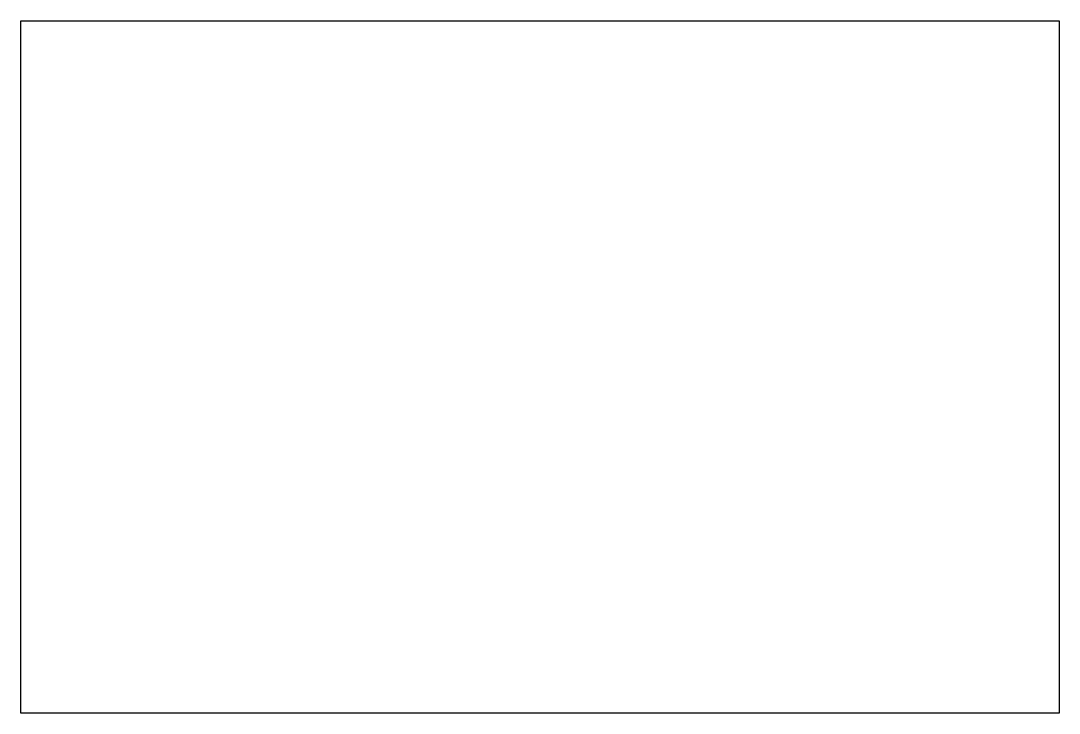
# Model space of a CAD drawing. Header units: millimetres. Extents: x -88.9 to -12.7, y -12.7 to 38.1.
import ezdxf

# ---------------------------------------------------------------- set-up
doc = ezdxf.new("R2010")
doc.units = ezdxf.units.MM
doc.layers.get('0').update_dxf_attribs({"linetype": 'CONTINUOUS'})

msp = doc.modelspace()

# ---------------------------------------------------------------- linework, layer by layer
for p, q in [((-88.9, 38.1), (-12.7, 38.1)), ((-88.9, -12.7), (-88.9, 38.1)), ((-12.7, 38.1), (-12.7, -12.7)), ((-12.7, -12.7), (-88.9, -12.7))]:
    msp.add_line(p, q)

doc.saveas('drawing.dxf')
